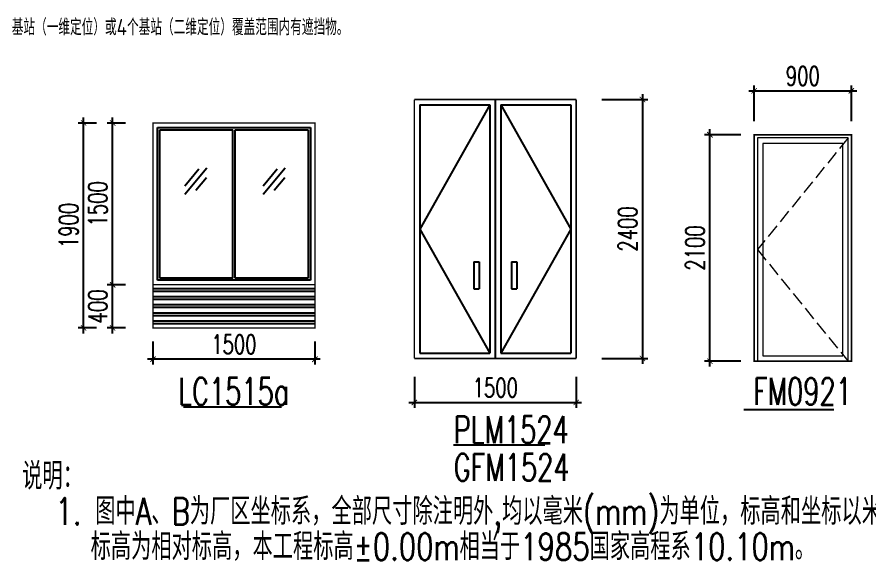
# Model space of a CAD drawing. Header units: millimetres. Extents: x 5779402 to 5838852, y 134142 to 176192.
# Drawn here: x 5814398 to 5830203, y 144253 to 154337 of the extents above; entities that cross this region are included whole.
import ezdxf
from ezdxf.enums import TextEntityAlignment as Align

# ---------------------------------------------------------------- set-up
doc = ezdxf.new("R2010")
doc.units = ezdxf.units.MM
doc.header["$LTSCALE"] = 1000
doc.linetypes.add('DASH', pattern=[0.35, 0.25, -0.1])
doc.layers.get('0').update_dxf_attribs({"color": 8})
doc.layers.get('DEFPOINTS').update_dxf_attribs({"color": 8})
for name, color, linetype in [('-人员定位标注', 4, 'Continuous'), ('CON2', 8, 'Continuous'), ('DIM', 8, 'Continuous'), ('DIM_SYMB', 8, 'Continuous'), ('Text', 8, 'Continuous'), ('WINDOW', 8, 'Continuous'), ('实线层', 8, 'Continuous')]:
    doc.layers.add(name, color=color, linetype=linetype)
doc.layers.add('MC', color=8, linetype='Continuous', lineweight=18)
doc.styles.add('-GBCBIGGBENOR', font='gbenor.shx', dxfattribs={"width": 0.7, "bigfont": 'gbcbig.shx'})
doc.styles.add('TSSD_Dimension', font='geditxt.shx', dxfattribs={"width": 0.7, "bigfont": 'hztxt1.shx'})
doc.styles.add('TSSD_Rein', font='geditxt.shx', dxfattribs={"width": 0.7, "bigfont": 'hztxt1.shx'})
doc.dimstyles.new('TSSD_50_100', dxfattribs={"dimtxt": 350, "dimasz": 100, "dimexe": 100, "dimexo": 250, "dimgap": 100, "dimtad": 1, "dimdec": 0, "dimlfac": 0.5, "dimzin": 0, "dimdsep": 46, "dimtxsty": 'TSSD_Dimension', "dimblk": 'ARCHTICK', "dimblk1": 'ARCHTICK', "dimblk2": 'ARCHTICK', "dimcen": 0, "dimdle": 100, "dimclrt": 7, "dimadec": 0, "dimazin": 0, "dimtfac": 1, "dimtdec": 0, "dimtix": 1, "dimtmove": 2, "dimatfit": 3, "dimfxl": 0, "dimtolj": 1, "dimtzin": 0, "dimarcsym": 0})

# ---------------------------------------------------------------- blocks, each defined once
blk = doc.blocks.new('_ArchTick')
at = {"color": 0, "linetype": 'ByBlock', "const_width": 0.15}
blk.add_lwpolyline([(-0.5, -0.5), (0.5, 0.5)], dxfattribs=at)
blk = doc.blocks.new('*D67')
at = {"layer": 'DEFPOINTS', "color": 0, "transparency": 16777216}
for p in [(5827237, 152156), (5828058, 152156), (5828058, 147956)]:
    blk.add_point(p, dxfattribs=at)
at = {"layer": 'DIM', "color": 0, "lineweight": -2, "transparency": 16777216}
for p, q in [((5827237, 147856), (5827237, 152256)), ((5827808, 152156), (5827137, 152156)), ((5827808, 147956), (5827137, 147956))]:
    blk.add_line(p, q, dxfattribs=at)
at = {"layer": 'DIM', "color": 0, "lineweight": -2, "transparency": 16777216, "xscale": 100, "yscale": 100, "zscale": 100}
for p, rotation in [((5827237, 152156), 90), ((5827237, 147956), 270)]:
    blk.add_blockref('_ArchTick', p, dxfattribs=dict(at, rotation=rotation))
at = {"layer": 'DIM', "color": 7, "transparency": 16777216, "insert": (5826962, 150056), "char_height": 350, "attachment_point": 5, "rotation": 90, "style": 'TSSD_Dimension'}
blk.add_mtext('\\A1;2100', dxfattribs=at)
blk = doc.blocks.new('*D66')
at = {"layer": 'DEFPOINTS', "color": 0, "transparency": 16777216}
for p in [(5829858, 152969), (5828058, 152156), (5829858, 152156)]:
    blk.add_point(p, dxfattribs=at)
at = {"layer": 'DIM', "color": 0, "lineweight": -2, "transparency": 16777216}
for p, q in [((5828058, 152406), (5828058, 153069)), ((5829858, 152406), (5829858, 153069)), ((5827958, 152969), (5829958, 152969))]:
    blk.add_line(p, q, dxfattribs=at)
at = {"layer": 'DIM', "color": 0, "lineweight": -2, "transparency": 16777216, "xscale": 100, "yscale": 100, "zscale": 100, "rotation": 180}
blk.add_blockref('_ArchTick', (5828058, 152969), dxfattribs=at)
at = {"layer": 'DIM', "color": 0, "lineweight": -2, "transparency": 16777216, "xscale": 100, "yscale": 100, "zscale": 100}
blk.add_blockref('_ArchTick', (5829858, 152969), dxfattribs=at)
at = {"layer": 'DIM', "color": 7, "transparency": 16777216, "insert": (5828958, 153244), "char_height": 350, "attachment_point": 5, "style": 'TSSD_Dimension'}
blk.add_mtext('\\A1;900', dxfattribs=at)
blk = doc.blocks.new('*D65')
at = {"layer": 'DEFPOINTS', "color": 0, "transparency": 16777216}
for p in [(5824987, 152808), (5824987, 148008), (5825987, 148008)]:
    blk.add_point(p, dxfattribs=at)
at = {"layer": 'DIM', "color": 0, "lineweight": -2, "transparency": 16777216}
for p, q in [((5825987, 152908), (5825987, 147908)), ((5825237, 152808), (5826087, 152808)), ((5825237, 148008), (5826087, 148008))]:
    blk.add_line(p, q, dxfattribs=at)
at = {"layer": 'DIM', "color": 0, "lineweight": -2, "transparency": 16777216, "xscale": 100, "yscale": 100, "zscale": 100}
for p, rotation in [((5825987, 152808), 90), ((5825987, 148008), 270)]:
    blk.add_blockref('_ArchTick', p, dxfattribs=dict(at, rotation=rotation))
at = {"layer": 'DIM', "color": 7, "transparency": 16777216, "insert": (5825712, 150408), "char_height": 350, "attachment_point": 5, "rotation": 90, "style": 'TSSD_Dimension'}
blk.add_mtext('\\A1;2400', dxfattribs=at)
blk = doc.blocks.new('*D64')
at = {"layer": 'DEFPOINTS', "color": 0, "transparency": 16777216}
for p in [(5821760, 147917), (5824760, 147917), (5824760, 147192)]:
    blk.add_point(p, dxfattribs=at)
at = {"layer": 'DIM', "color": 0, "lineweight": -2, "transparency": 16777216}
for p, q in [((5821760, 147667), (5821760, 147092)), ((5824760, 147667), (5824760, 147092)), ((5821660, 147192), (5824860, 147192))]:
    blk.add_line(p, q, dxfattribs=at)
at = {"layer": 'DIM', "color": 0, "lineweight": -2, "transparency": 16777216, "xscale": 100, "yscale": 100, "zscale": 100, "rotation": 180}
blk.add_blockref('_ArchTick', (5821760, 147192), dxfattribs=at)
at = {"layer": 'DIM', "color": 0, "lineweight": -2, "transparency": 16777216, "xscale": 100, "yscale": 100, "zscale": 100}
blk.add_blockref('_ArchTick', (5824760, 147192), dxfattribs=at)
at = {"layer": 'DIM', "color": 7, "transparency": 16777216, "insert": (5823260, 147467), "char_height": 350, "attachment_point": 5, "style": 'TSSD_Dimension'}
blk.add_mtext('\\A1;1500', dxfattribs=at)
blk = doc.blocks.new('*D63')
at = {"layer": 'DEFPOINTS', "color": 0, "transparency": 16777216}
for p in [(5816169, 149373), (5816660, 149373), (5816660, 148573)]:
    blk.add_point(p, dxfattribs=at)
at = {"layer": 'DIM', "color": 0, "lineweight": -2, "transparency": 16777216}
for p, q in [((5816410, 149373), (5816069, 149373)), ((5816169, 148473), (5816169, 149473)), ((5816410, 148573), (5816069, 148573))]:
    blk.add_line(p, q, dxfattribs=at)
at = {"layer": 'DIM', "color": 0, "lineweight": -2, "transparency": 16777216, "xscale": 100, "yscale": 100, "zscale": 100}
for p, rotation in [((5816169, 149373), 90), ((5816169, 148573), 270)]:
    blk.add_blockref('_ArchTick', p, dxfattribs=dict(at, rotation=rotation))
at = {"layer": 'DIM', "color": 7, "transparency": 16777216, "insert": (5815894, 148973), "char_height": 350, "attachment_point": 5, "rotation": 90, "style": 'TSSD_Dimension'}
blk.add_mtext('\\A1;400', dxfattribs=at)
blk = doc.blocks.new('*D62')
at = {"layer": 'DEFPOINTS', "color": 0, "transparency": 16777216}
for p in [(5815631, 152373), (5816122, 152373), (5816122, 148573)]:
    blk.add_point(p, dxfattribs=at)
at = {"layer": 'DIM', "color": 0, "lineweight": -2, "transparency": 16777216}
for p, q in [((5815872, 152373), (5815531, 152373)), ((5815631, 148473), (5815631, 152473)), ((5815872, 148573), (5815531, 148573))]:
    blk.add_line(p, q, dxfattribs=at)
at = {"layer": 'DIM', "color": 0, "lineweight": -2, "transparency": 16777216, "xscale": 100, "yscale": 100, "zscale": 100}
for p, rotation in [((5815631, 152373), 90), ((5815631, 148573), 270)]:
    blk.add_blockref('_ArchTick', p, dxfattribs=dict(at, rotation=rotation))
at = {"layer": 'DIM', "color": 7, "transparency": 16777216, "insert": (5815356, 150473), "char_height": 350, "attachment_point": 5, "rotation": 90, "style": 'TSSD_Dimension'}
blk.add_mtext('\\A1;1900', dxfattribs=at)
blk = doc.blocks.new('*D61')
at = {"layer": 'DEFPOINTS', "color": 0, "transparency": 16777216}
for p in [(5816169, 152373), (5816660, 152373), (5816660, 149373)]:
    blk.add_point(p, dxfattribs=at)
at = {"layer": 'DIM', "color": 0, "lineweight": -2, "transparency": 16777216}
for p, q in [((5816410, 152373), (5816069, 152373)), ((5816169, 149273), (5816169, 152473)), ((5816410, 149373), (5816069, 149373))]:
    blk.add_line(p, q, dxfattribs=at)
at = {"layer": 'DIM', "color": 0, "lineweight": -2, "transparency": 16777216, "xscale": 100, "yscale": 100, "zscale": 100}
for p, rotation in [((5816169, 152373), 90), ((5816169, 149373), 270)]:
    blk.add_blockref('_ArchTick', p, dxfattribs=dict(at, rotation=rotation))
at = {"layer": 'DIM', "color": 7, "transparency": 16777216, "insert": (5815894, 150873), "char_height": 350, "attachment_point": 5, "rotation": 90, "style": 'TSSD_Dimension'}
blk.add_mtext('\\A1;1500', dxfattribs=at)
blk = doc.blocks.new('*D60')
at = {"layer": 'DEFPOINTS', "color": 0, "transparency": 16777216}
for p in [(5816917, 148573), (5819917, 148573), (5816917, 147993)]:
    blk.add_point(p, dxfattribs=at)
at = {"layer": 'DIM', "color": 0, "lineweight": -2, "transparency": 16777216}
for p, q in [((5816917, 148323), (5816917, 147893)), ((5819917, 148323), (5819917, 147893)), ((5820017, 147993), (5816817, 147993))]:
    blk.add_line(p, q, dxfattribs=at)
at = {"layer": 'DIM', "color": 0, "lineweight": -2, "transparency": 16777216, "xscale": 100, "yscale": 100, "zscale": 100, "rotation": 180}
blk.add_blockref('_ArchTick', (5816917, 147993), dxfattribs=at)
at = {"layer": 'DIM', "color": 0, "lineweight": -2, "transparency": 16777216, "xscale": 100, "yscale": 100, "zscale": 100}
blk.add_blockref('_ArchTick', (5819917, 147993), dxfattribs=at)
at = {"layer": 'DIM', "color": 7, "transparency": 16777216, "insert": (5818417, 148268), "char_height": 350, "attachment_point": 5, "style": 'TSSD_Dimension'}
blk.add_mtext('\\A1;1500', dxfattribs=at)
blk = doc.blocks.new('A$C240E00B0')
h = blk.add_hatch()
h.set_pattern_fill('ANSI32', color=256, scale=200, angle=135, style=0)
h.set_pattern_definition([(180, (0, 0), (-2e-14, -75), []), (180, (-25, 25), (-2e-14, -75), [])])
h.paths.add_polyline_path([(1500, -1500), (0, -1500), (0, -1900), (1500, -1900)])
at = {"color": 2, "const_width": 12.5}
for points in [[(0, 0), (1500, 0), (1500, -1500), (0, -1500)], [(0, -1500), (1500, -1500), (1500, -1900), (0, -1900)]]:
    blk.add_lwpolyline(points, close=True, dxfattribs=at)
at = {"layer": 'DIM_SYMB'}
for points in [[(176.6, -924.6, 0, 0, 0), (573.4, -924.6, 22.2, 0, 0), (656.7, -924.6, 0, 0, 0)], [(1369.9, -924.6, 0, 0, 0), (927.4, -924.6, 22.2, 0, 0), (844.1, -924.6, 0, 0, 0)]]:
    blk.add_lwpolyline(points, format="xyseb", dxfattribs=at)
at = {"layer": 'WINDOW'}
for p, q in [((1458.3, -41.7), (41.7, -41.7)), ((41.7, -41.7), (41.7, -1458.3)), ((62.5, -62.5), (62.5, -1437.5)), ((739.6, -1437.5), (739.6, -62.5)), ((760.4, -1437.5), (760.4, -62.5)), ((1437.5, -1437.5), (1437.5, -62.5)), ((1458.3, -1458.3), (1458.3, -41.7)), ((41.7, -1458.3), (1458.3, -1458.3)), ((62.5, -1437.5), (739.6, -1437.5)), ((760.4, -1437.5), (1437.5, -1437.5))]:
    blk.add_line(p, q, dxfattribs=at)
at = {"layer": 'WINDOW', "color": 6}
for p, q in [((275.1, -418.4), (479, -664.4)), ((348.6, -428.2), (479.9, -586.6)), ((1001, -418.4), (1204.9, -664.4)), ((1074.5, -428.2), (1205.8, -586.6)), ((279.8, -507.4), (377.4, -625.2)), ((1005.7, -507.4), (1103.3, -625.2))]:
    blk.add_line(p, q, dxfattribs=at)
at = {"layer": 'WINDOW'}
for points in [[(739.6, -62.5), (62.5, -62.5)], [(1437.5, -62.5), (760.4, -62.5)]]:
    blk.add_lwpolyline(points, dxfattribs=at)

msp = doc.modelspace()

# ---------------------------------------------------------------- linework, layer by layer
at = {"layer": 'CON2', "color": 0, "const_width": 35}
msp.add_lwpolyline([(5822482.6, 146401.3), (5824181.9, 146401.3)], dxfattribs=at)
at = {"layer": 'DIM_SYMB', "const_width": 35}
msp.add_lwpolyline([(5827860.5, 147058.2), (5829533.8, 147058.2)], dxfattribs=at)
at = {"layer": 'MC', "linetype": 'DASH'}
msp.add_lwpolyline([(5829798.2, 152095.8), (5828118.2, 150025.8), (5829798.2, 147955.8)], dxfattribs=at)
at = {"layer": 'MC'}
for points in [[(5828118.2, 147955.8), (5829798.2, 147955.8), (5829798.2, 152095.8), (5828118.2, 152095.8)], [(5828218.2, 148055.8), (5829698.2, 148055.8), (5829698.2, 151995.8), (5828218.2, 151995.8)]]:
    msp.add_lwpolyline(points, close=True, dxfattribs=at)
at = {"layer": 'Text', "color": 3, "linetype": 'ByBlock', "const_width": 36}
msp.add_lwpolyline([(5819301.1, 147108.4), (5817481, 147108.4)], dxfattribs=at)
at = {"layer": '实线层', "color": 2, "linetype": 'ByBlock'}
for p, q in [((5821860.2, 152707.7), (5823160.2, 152707.7)), ((5823160.2, 152707.7), (5821860.2, 150407.7)), ((5821860.2, 152707.7), (5821860.2, 148107.7)), ((5823160.2, 152707.7), (5823160.2, 148107.7)), ((5823260.2, 152807.7), (5823260.2, 148007.7)), ((5823360.2, 152707.7), (5824660.2, 150407.7)), ((5823360.2, 152707.7), (5823360.2, 148107.7)), ((5823360.2, 152707.7), (5824660.2, 152707.7)), ((5824660.2, 152707.7), (5824660.2, 148107.7)), ((5821860.2, 150407.7), (5823160.2, 148107.7)), ((5824660.2, 150407.7), (5823360.2, 148107.7)), ((5822860.2, 149799.7), (5822960.2, 149799.7)), ((5822860.2, 149799.7), (5822860.2, 149299.7)), ((5822960.2, 149799.7), (5822960.2, 149299.7)), ((5823560.2, 149799.7), (5823660.2, 149799.7)), ((5823560.2, 149799.7), (5823560.2, 149299.7)), ((5823660.2, 149799.7), (5823660.2, 149299.7)), ((5822860.2, 149299.7), (5822960.2, 149299.7)), ((5823560.2, 149299.7), (5823660.2, 149299.7)), ((5821860.2, 148107.7), (5823160.2, 148107.7)), ((5823360.2, 148107.7), (5824660.2, 148107.7))]:
    msp.add_line(p, q, dxfattribs=at)
at = {"layer": '实线层', "color": 2, "linetype": 'ByBlock', "const_width": 30}
for points in [[(5821760.2, 152807.7), (5824760.2, 152807.7)], [(5821760.2, 152807.7), (5821760.2, 148007.7)], [(5824760.2, 152807.7), (5824760.2, 148007.7)], [(5821760.2, 148007.7), (5824760.2, 148007.7)]]:
    msp.add_lwpolyline(points, dxfattribs=at)
msp.add_lwpolyline([(5828058.2, 147955.8), (5829858.2, 147955.8), (5829858.2, 152155.8), (5828058.2, 152155.8)], close=True, dxfattribs=at)

# ---------------------------------------------------------------- block references
at = {"xscale": -2, "yscale": 2, "zscale": 2}
msp.add_blockref('A$C240E00B0', (5819917.2, 152373.2), dxfattribs=at)

# ---------------------------------------------------------------- texts
at = {"layer": '-人员定位标注', "style": '-GBCBIGGBENOR'}
msp.add_text('说明：各定位基站安装高度原则上为2.5~4米，建议采用壁装，个别安装高度根据现场实际情况进行调整，尽量避免在每2个基站（一维定位）或4个基站（二维定位）覆盖范围内有遮挡物。', height=300, dxfattribs=at).set_placement((5802306.8, 154000.5))
at = {"layer": 'Text', "style": 'TSSD_Rein', "width": 0.7}
msp.add_text('LC1515a', height=500, dxfattribs=at).set_placement((5818412.7, 147146), align=Align.CENTER)
for s, p in [('FM0921', (5828037.7, 147146.8)), ('PLM1524', (5822490, 146435.3)), ('GFM1524', (5822490, 145740.1))]:
    msp.add_text(s, height=500, dxfattribs=at).set_placement(p)
at = {"layer": 'Text', "ltscale": 99, "style": 'TSSD_Rein', "width": 0.75}
msp.add_text('说明：', height=500, dxfattribs=at).set_placement((5814493.2, 145577.2))
for s, p in [('1. 图中A、B为厂区坐标系，全部尺寸除注明外,均以毫米(mm)为单位，标高和坐标以米(m)为单位。', (5815108.3, 145173.3)), ('标高为相对标高，本工程标高%%P0.00m相当于1985国家高程系10.10m。', (5815761.5, 144519.5))]:
    msp.add_text(s, height=500, dxfattribs=at).set_placement(p, align=Align.MIDDLE_LEFT)

# ---------------------------------------------------------------- dimensions: what is measured, and where the dimension line sits
at = {"layer": 'DIM'}
for p1, p2, distance, picture, middle in [((5828058.2, 152155.8), (5829858.2, 152155.8), 813, '*D66', (5828958.2, 153243.8)), ((5828058.2, 147955.8), (5828058.2, 152155.8), 821, '*D67', (5826962.2, 150055.8))]:
    dim = msp.add_aligned_dim(p1=p1, p2=p2, distance=distance, dimstyle='TSSD_50_100', dxfattribs=at)
    dim.commit()
    dim.dimension.update_dxf_attribs({"geometry": picture, "text_midpoint": middle})
for base, p1, p2, angle, picture, middle in [((5825986.8, 148007.7), (5824986.8, 152807.7), (5824986.8, 148007.7), 90, '*D65', (5825711.8, 150407.7)), ((5815631.2, 152373.2), (5816122, 148573.2), (5816122, 152373.2), 90, '*D62', (5815356.2, 150473.2)), ((5816169.4, 152373.2), (5816660.2, 149373.2), (5816660.2, 152373.2), 90, '*D61', (5815894.4, 150873.2)), ((5816169.4, 149373.2), (5816660.2, 148573.2), (5816660.2, 149373.2), 90, '*D63', (5815894.4, 148973.2)), ((5816917.2, 147993.4), (5819917.2, 148573.2), (5816917.2, 148573.2), 180, '*D60', (5818417.2, 148268.4))]:
    dim = msp.add_linear_dim(base=base, p1=p1, p2=p2, angle=angle, dimstyle='TSSD_50_100', dxfattribs=at)
    dim.commit()
    dim.dimension.update_dxf_attribs({"geometry": picture, "text_midpoint": middle})
dim = msp.add_linear_dim(base=(5824760.2, 147191.6), p1=(5821760.2, 147917.4), p2=(5824760.2, 147917.4), dimstyle='TSSD_50_100', dxfattribs=at)
dim.commit()
dim.dimension.update_dxf_attribs({"geometry": '*D64', "text_midpoint": (5823260.2, 147466.6)})

doc.saveas('drawing.dxf')
